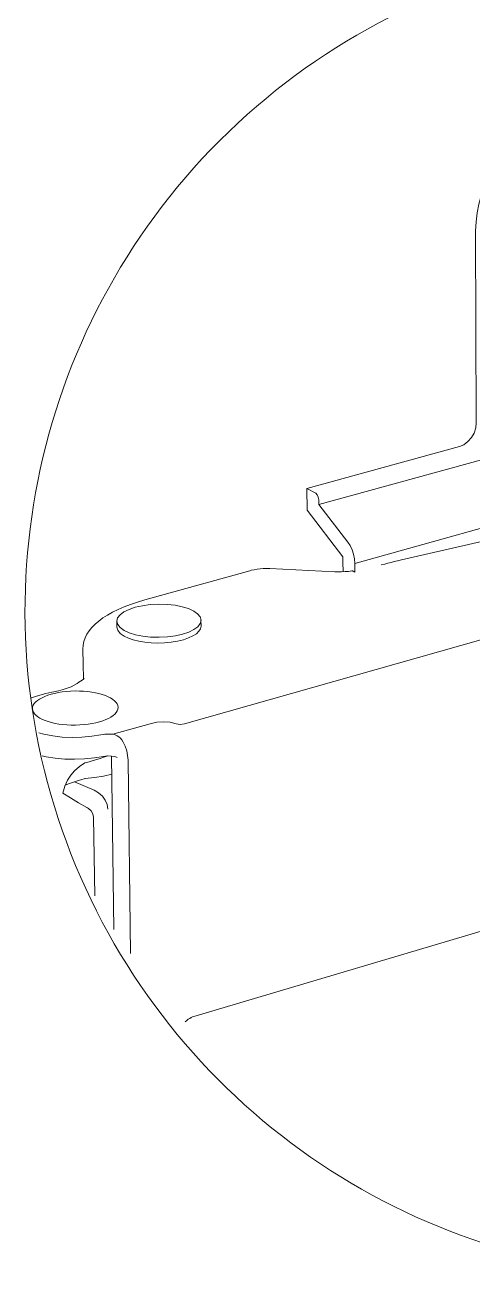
# Model space of a CAD drawing. Header units: metres. Extents: x -8.4 to 7.9, y -3.9 to 2.
# Drawn here: x 7.3499 to 7.4109, y -2.7509 to -2.5808 of the extents above; entities that cross this region are included whole.
import ezdxf

# ---------------------------------------------------------------- set-up
doc = ezdxf.new("R2010")
doc.units = ezdxf.units.M
doc.header["$MEASUREMENT"] = 0
doc.layers.add('PDF22_Geometry_Num_Penna__7', color=7, linetype='Continuous', lineweight=18)

msp = doc.modelspace()

# ---------------------------------------------------------------- linework, layer by layer
at = {"layer": 'PDF22_Geometry_Num_Penna__7', "color": 7, "linetype": 'Continuous', "lineweight": 18, "flags": 128}
for points in [[(7.509679767571272, -2.718498130798244, 0.1769066549905947), (7.530797382859352, -2.660414263981195, 2.414238526701878), (7.440360805266248, -2.750850623479974, 0.05054716017666441), (7.45858496764752, -2.749012935964166)], [(7.409004291804404, -2.638072333352611), (7.40960297173006, -2.637825117263906), (7.410155484795779, -2.637409615524459), (7.410633535184177, -2.63686603798002), (7.410993934542407, -2.636234594476342), (7.41121732257437, -2.635545070084355), (7.411284338983958, -2.634855545692367), (7.411217173649014, -2.608729123951648, -0.319480268501079), (7.421528765204351, -2.594171670535499), (7.448771680328812, -2.587067931119128)]]:
    msp.add_lwpolyline(points, format="xyb", dxfattribs=at)
for points in [[(7.409004440729759, -2.638072929054029), (7.388256160321187, -2.643767834615498), (7.389465434200872, -2.644433530950742)], [(7.412007967282157, -2.639870011308481), (7.389882127343157, -2.645958079806202), (7.389870213314786, -2.64531174376706)], [(7.490144930952314, -2.642173886544776), (7.371630133729076, -2.675774425058859)], [(7.388255564619768, -2.643767983540853), (7.388279392676512, -2.646737555112392), (7.393156698041, -2.653060925670445)], [(7.389466178827646, -2.644433977726806), (7.38966722805641, -2.644638005462665), (7.389814664157504, -2.64495521646805), (7.389869766538721, -2.645312637319188)], [(7.393835053031391, -2.651074559290245), (7.389882574119222, -2.645957484104783)], [(7.423652440761531, -2.645925465153535), (7.394786239271482, -2.653954031022227), (7.394740072411544, -2.653343437068199), (7.394614975113645, -2.652723907592893), (7.394410947377787, -2.652113313638865), (7.394151817260712, -2.651548886544776), (7.393834606255326, -2.651073814663472)], [(7.398375489243682, -2.654169526010392), (7.398860985899812, -2.654044428712494), (7.399291380174724, -2.653919331414595), (7.399708371167718, -2.653821040680532), (7.400138765442631, -2.653703389650366), (7.400600434042019, -2.653593184887931), (7.40110975875489, -2.653480001618405), (7.423134329452735, -2.648465684927645)], [(7.393215523556084, -2.655094352462712), (7.393181270724518, -2.654675872216171), (7.393169356696147, -2.654270795251548), (7.393157442667775, -2.653061521371864)], [(7.366199570672096, -2.658925010434786), (7.380487469196344, -2.654960617494245)], [(7.38048702242028, -2.654959872867471), (7.380679136127767, -2.654904770486255), (7.38107229906402, -2.654824350794748), (7.381478865282189, -2.65475733438516), (7.38189734552873, -2.654712656778767), (7.382336675324919, -2.654675425440108), (7.382778983628204, -2.654663511411736), (7.383218313424395, -2.654675425440108), (7.392083839786168, -2.655093905686648)], [(7.394355696071215, -2.654983849849569), (7.393913387767932, -2.655047887752064), (7.393451719168546, -2.655082140583632), (7.392988561315613, -2.655105968640374), (7.392537317491049, -2.655117882668746), (7.392084584412943, -2.655094054612003)], [(7.394536044675685, -2.655027336053124), (7.394504770351213, -2.655006486503474), (7.394469028266097, -2.654993083221556), (7.394445200209354, -2.654993083221556), (7.394410947377787, -2.654984147700278), (7.394387119321045, -2.654984147700278), (7.394355844996571, -2.654984147700278)], [(7.394535746824975, -2.65502688927706), (7.394794876942052, -2.655175814631701), (7.394785941420772, -2.653954626723645)], [(7.36241537741067, -2.661825033865708), (7.362427291439041, -2.662615827498851)], [(7.373855227452766, -2.661691298897241), (7.373867141481137, -2.662482092530384)], [(7.362426993588333, -2.662616274274916), (7.362540176857859, -2.663058582578199), (7.362866323384523, -2.663474084317647), (7.363409900928962, -2.66385831173262)], [(7.35781596675794, -2.667630590965675), (7.357784692433466, -2.665655840763137), (7.357784692433466, -2.665643926734765), (7.357784692433466, -2.665621587931569)], [(7.357816711384713, -2.667598869865136), (7.357785437060238, -2.665621141155505)], [(7.357874792273023, -2.669709886767171), (7.357816711384713, -2.667630888816384), (7.357816711384713, -2.66759961449191)], [(7.357005068201921, -2.670286376814986), (7.356620840786946, -2.670512743354041), (7.356178532483662, -2.670725706611177), (7.355672186277884, -2.670929734347035), (7.355109248437341, -2.671112912533244), (7.354497165229768, -2.671281198183987), (7.353852318444172, -2.671415231003165), (7.353593188327097, -2.671473311891474)], [(7.357874792273023, -2.669710631393944), (7.357706506622279, -2.669835728691843), (7.357468226054854, -2.669992100314215), (7.357252284290624, -2.670126133133393), (7.357005068201921, -2.670286972516405)], [(7.357988273393259, -2.66960876645137), (7.357988273393259, -2.669620680479742), (7.357954020561691, -2.669654933311309), (7.357875090123732, -2.669710035692526)], [(7.353593188327097, -2.671473162966119), (7.352747292312737, -2.671641448616864), (7.351944584651222, -2.671857390381093), (7.351199957878018, -2.672092692441426), (7.350812751955951, -2.672255021077985)], [(7.361871204164812, -2.677200683180255), (7.366967429800623, -2.67576355350797), (7.367868428196203, -2.675559525772111), (7.368773894352418, -2.675504423390895), (7.369643618423521, -2.675571439800483), (7.370467175634686, -2.675775467536341)], [(7.372883638439089, -2.71557785351909), (7.510630655960655, -2.67469337590952)], [(7.360257002245858, -2.677267252813779), (7.358991136731411, -2.677471280549637), (7.357671658089293, -2.677596377847535), (7.356316437362061, -2.67762765217201), (7.354983555438024, -2.677572549790793), (7.35369535112038, -2.677423624436152), (7.352496502015522, -2.677188322375819), (7.351795063595163, -2.676985783893508)], [(7.361871353090167, -2.677200385329545), (7.361577970141524, -2.677176557272802), (7.361306925996077, -2.677163153990885), (7.361047795879003, -2.677176557272802), (7.360800579790298, -2.677188471301174), (7.360538471166131, -2.677221234879195), (7.360257002245858, -2.677267401739134)], [(7.363938734863291, -2.680722618892157), (7.363883632482074, -2.68009117538848), (7.363758535184176, -2.67945675337771), (7.363555996701866, -2.678823820620486), (7.363284952556418, -2.678247479498026), (7.363092838848932, -2.677957075056476), (7.362888811113073, -2.67771879448905), (7.362674358602391, -2.677534127049296), (7.362449481316883, -2.677392647962387), (7.362188861946261, -2.67727946469286), (7.361871650940876, -2.6772005342549)], [(7.371630133729076, -2.675775169685632), (7.371034432310513, -2.675866014151963), (7.37046702670933, -2.675775169685632)], [(7.361691749112468, -2.680155957917749), (7.361149660821577, -2.680135108368099), (7.36060906178423, -2.680202124777687), (7.359355110298154, -2.680418066541916), (7.358032653148944, -2.680550610107547), (7.356675943168163, -2.680601244728125), (7.355332636469302, -2.680565502643011), (7.354023582602009, -2.680452319373484), (7.352781545144304, -2.680245313130533), (7.352275198938525, -2.680126172846821)], [(7.361185253981336, -2.680135406218809), (7.360652101211722, -2.680315605897924), (7.360154690527222, -2.680483891548668), (7.359681107899463, -2.680629838396216), (7.359195611243334, -2.680778763750857), (7.358655012205988, -2.680923221344859), (7.358066757055155, -2.681060232671128), (7.357322130281952, -2.681581471412371), (7.356675794242808, -2.682153344774193), (7.356147109233834, -2.682766917235313), (7.355692886902179, -2.683443038345382), (7.355320573515577, -2.684236810485619), (7.355061443398502, -2.685185464994682)], [(7.361691004485698, -2.680155660067039), (7.36212139876061, -2.680237569012092), (7.362450523794365, -2.680373091084815)], [(7.361929582903831, -2.696965013770714), (7.361691302336406, -2.680155808992394)], [(7.364282752432512, -2.706988434764821), (7.363940224116838, -2.680722469966803)], [(7.356656136095997, -2.683646023603758), (7.355975547225287, -2.683872390142813), (7.355390270581549, -2.684109181456692)], [(7.361726597645455, -2.682607864956557), (7.360597743457276, -2.682877419848457), (7.359375066295676, -2.683081447584315), (7.358098776006402, -2.683218458910584), (7.358055587653557, -2.683230372938956), (7.357964743187226, -2.683249733235059), (7.357647532181842, -2.683343556208483), (7.357185863582454, -2.683480567534752), (7.356655689319933, -2.683645874678404)], [(7.361184509354562, -2.687375710185385), (7.361095154141778, -2.686741288174615), (7.360844959545982, -2.686133672727681), (7.360460732131008, -2.685591584436787), (7.359939493389764, -2.685138851358679), (7.359343791971201, -2.684800790803644), (7.356655689319933, -2.683646619305177)], [(7.358541382160396, -2.687285163569764), (7.358438623665695, -2.687203254624711), (7.358337354424537, -2.687151130750587), (7.357220414264732, -2.686504794711445), (7.356112409626203, -2.685851012404572), (7.355062485875984, -2.685185316069327)], [(7.35925354320629, -2.688471651870188), (7.359162698739959, -2.688020408045626), (7.358924418172531, -2.687601927799085), (7.358540190757559, -2.6872847167937)], [(7.359407680948342, -2.699169853646172), (7.359252798579515, -2.688471056168769)], [(7.36201968274339, -2.703721906036127), (7.361928838277059, -2.696965162696069)], [(7.371708617390972, -2.716275866656291), (7.371915623633924, -2.716107581005547), (7.372115183609142, -2.715949720129628), (7.372319211345, -2.71582462283173), (7.372511325052487, -2.715711439562202), (7.372703438759974, -2.715632509124243), (7.372883638439089, -2.715577406743026)]]:
    msp.add_lwpolyline(points, dxfattribs=at)
at = {"layer": 'PDF22_Geometry_Num_Penna__7', "color": 7, "linetype": 'Continuous', "lineweight": 18}
for centre, major_axis, ratio, start_param, end_param in [((7.404987075089735, -2.672268271280752), (-0.04715625313066486, 0.007210545396808394), 0.288088412452145, 5.720859088603104, 6.324190748638152), ((7.368191181804213, -2.662594516243011), (0.005675091752807677, 0.0001059395605580634), 0.3883818895449399, 3.703308544531299, 6.286127634947359)]:
    msp.add_ellipse(centre, major_axis=major_axis, ratio=ratio, start_param=start_param, end_param=end_param, dxfattribs=at)
for centre, major_axis, ratio in [((7.36813844475112, -2.661756919356994), (0.005723795652971359, 7.292298652824632e-05), 0.3932895645806923), ((7.35675726615472, -2.6736300408927), (0.0058236509562841, 8.745909044638843e-05), 0.3983277516409485)]:
    msp.add_ellipse(centre, major_axis=major_axis, ratio=ratio, dxfattribs=at)

doc.saveas('drawing.dxf')
